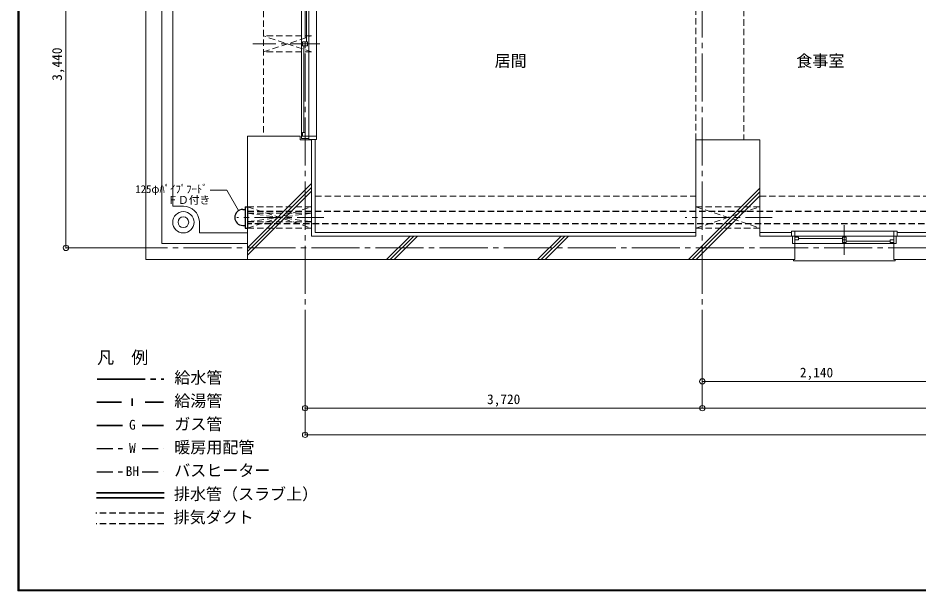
# Model space of a CAD drawing. Units: millimetres at full size, sheet at 1:50. Extents: x -9674 to 9699, y -6794 to 6791.
# Drawn here: x -9674 to -1245, y -6794 to -1430 of the extents above; entities that cross this region are included whole.
import ezdxf
from ezdxf.enums import TextEntityAlignment as Align

# ---------------------------------------------------------------- set-up
doc = ezdxf.new("R2010")
doc.units = ezdxf.units.MM
doc.header["$LTSCALE"] = 50
doc.header["$PDMODE"] = 32
doc.header["$PDSIZE"] = 50
for name, pattern in [('CHAIN1', [8, 5, -1, 1, -1]), ('CHAIN2', [12, 9, -1, 1, -1]), ('DASHED1', [1.8, 1.2, -0.6]), ('DASHED3', [4, 3, -1])]:
    doc.linetypes.add(name, pattern=pattern)
for name, color, linetype, lineweight in [('0-0_図面枠', 7, 'Continuous', 9), ('1-0_芯', 134, 'CHAIN2', 9), ('1-1_躯体', 134, 'Continuous', 9), ('1-3_建具', 134, 'Continuous', 9), ('1-6_ﾊﾞﾙｺﾆｰ・階段', 134, 'Continuous', 9), ('1-7_その他', 134, 'DASHED1', 9), ('1-8_ハッチ', 134, 'Continuous', 9), ('1-B_寸法', 134, 'Continuous', 9), ('1-C_梁', 134, 'DASHED1', 9), ('2-0_芯', 3, 'Continuous', 35), ('2-2', 5, 'DASHED3', 25), ('2-7_その他', 2, 'Continuous', 25), ('2-9_金物', 1, 'CHAIN2', 35), ('2-A_文字', 6, 'Continuous', 35), ('2-C', 2, 'DASHED1', 25)]:
    doc.layers.add(name, color=color, linetype=linetype, lineweight=lineweight)
doc.layers.add('1-A_文字', color=134, linetype='Continuous')
doc.layers.add('2-F_補助線', color=7, linetype='Continuous')
doc.styles.add('ＭＳ ゴシック', font='')
doc.styles.get('ＭＳ ゴシック').set_extended_font_data('MS Gothic')

msp = doc.modelspace()

# ---------------------------------------------------------------- linework, layer by layer
at = {"layer": '0-0_図面枠'}
for p, q in [((-9673.92, 6791.43), (-9673.92, -6793.93)), ((-9672.16, 6789.66), (-9672.16, -6792.16)), ((-9670.4, 6787.9), (-9670.4, -6790.4)), ((-9668.64, -6788.64), (-9668.64, 6786.14)), ((-9666.87, 6784.38), (-9666.87, -6786.88)), ((-9665.11, 6782.61), (-9665.11, -6785.11)), ((-9663.35, 6780.85), (-9663.35, -6783.35)), ((-9673.92, -6793.93), (9698.92, -6793.93)), ((-9672.16, -6792.16), (9697.16, -6792.16)), ((-9670.4, -6790.4), (9695.4, -6790.4)), ((9693.64, -6788.64), (-9668.64, -6788.64)), ((-9666.87, -6786.88), (9691.87, -6786.88)), ((-9665.11, -6785.11), (9690.11, -6785.11)), ((-9663.35, -6783.35), (9688.35, -6783.35))]:
    msp.add_line(p, q, dxfattribs=at)
at = {"layer": '1-0_芯'}
for p, q in [((-6985.35, 4837.81), (-6985.35, -4582.19)), ((-3265.35, 4837.81), (-3265.35, -4582.19)), ((-8725.35, -3582.19), (8284.65, -3582.19))]:
    msp.add_line(p, q, dxfattribs=at)
at = {"layer": '1-1_躯体'}
for p, q in [((-7030.35, -2572.19), (-7030.35, -2537.19)), ((-6925.35, -2572.19), (-7030.35, -2572.19)), ((-6925.35, -2572.19), (-6925.35, -3472.19)), ((-3325.35, -2572.19), (-2725.35, -2572.19)), ((-3325.35, -2572.19), (-3325.35, -3472.19)), ((-2725.35, -2572.19), (-2725.35, -3472.19)), ((-6925.35, -3472.19), (-3325.35, -3472.19)), ((-2725.35, -3472.19), (-2420.35, -3472.19)), ((-1450.35, -3472.19), (1624.65, -3472.19)), ((-2400.35, -3542.19), (-2400.35, -3692.19)), ((-1470.35, -3542.19), (-1470.35, -3692.19)), ((-7525.35, -3692.19), (-2400.35, -3692.19))]:
    msp.add_line(p, q, dxfattribs=at)
for points in [[(-7030.35, -2537.19), (-7525.35, -2537.19), (-7525.35, -3692.19)], [(-1470.35, -3692.19), (6439.65, -3692.19), (6439.65, -3982.19), (7089.65, -3982.19)]]:
    msp.add_lwpolyline(points, dxfattribs=at)
at = {"layer": '1-3_建具'}
for p, q in [((-6878.35, -2552.19), (-6878.35, -182.19)), ((-7020.35, -822.19), (-7020.35, -2522.19)), ((-6973.35, -842.19), (-6973.35, -1654.69)), ((-6950.35, -822.19), (-6950.35, -2522.19)), ((-7123.83, -1672.19), (-6846.87, -1672.19)), ((-7009.35, -1689.69), (-7009.35, -1654.69)), ((-6985.35, -1689.69), (-6985.35, -1654.69)), ((-6961.35, -1689.69), (-7009.35, -1689.69)), ((-6997.35, -1689.69), (-6997.35, -2502.19)), ((-7020.35, -2557.19), (-7020.35, -2522.19)), ((-7009.35, -2502.19), (-6985.35, -2502.19)), ((-7009.35, -2502.19), (-7009.35, -2537.19)), ((-6985.35, -2502.19), (-6985.35, -2537.19)), ((-6950.35, -2522.19), (-6950.35, -2557.19)), ((-6950.35, -2537.19), (-7020.35, -2537.19)), ((-7020.35, -2557.19), (-6950.35, -2557.19)), ((-6950.35, -2567.19), (-6950.35, -2537.19)), ((-6878.35, -2567.19), (-6950.35, -2567.19)), ((-1935.35, -3645.67), (-1935.35, -3368.71)), ((-2430.35, -3425.19), (-2430.35, -3426.22)), ((-2430.35, -3425.19), (-2430.35, -3472.19)), ((-2400.35, -3425.19), (-1470.35, -3425.19)), ((-1440.35, -3425.19), (-1440.35, -3426.22)), ((-1440.35, -3425.19), (-1440.35, -3472.19)), ((-2430.35, -3472.19), (-2400.35, -3472.19)), ((-2420.35, -3542.19), (-2420.35, -3472.19)), ((-2400.35, -3472.19), (-2400.35, -3542.19)), ((-2385.35, -3472.19), (-2400.35, -3472.19)), ((-2365.35, -3483.19), (-2400.35, -3483.19)), ((-2365.35, -3507.19), (-2400.35, -3507.19)), ((-1485.35, -3472.19), (-2385.35, -3472.19)), ((-2365.35, -3483.19), (-2365.35, -3507.19)), ((-1952.85, -3495.19), (-2365.35, -3495.19)), ((-1917.85, -3507.19), (-1952.85, -3507.19)), ((-1917.85, -3531.19), (-1952.85, -3531.19)), ((-1917.85, -3483.19), (-1917.85, -3531.19)), ((-1505.35, -3519.19), (-1917.85, -3519.19)), ((-1505.35, -3531.19), (-1505.35, -3507.19)), ((-1505.35, -3507.19), (-1470.35, -3507.19)), ((-1505.35, -3531.19), (-1470.35, -3531.19)), ((-1485.35, -3472.19), (-1470.35, -3472.19)), ((-1470.35, -3472.19), (-1470.35, -3542.19)), ((-1440.35, -3472.19), (-1470.35, -3472.19)), ((-1450.35, -3542.19), (-1450.35, -3472.19)), ((-2420.35, -3542.19), (-2385.35, -3542.19)), ((-1485.35, -3542.19), (-2385.35, -3542.19)), ((-1450.35, -3542.19), (-1485.35, -3542.19)), ((-2410.35, -3692.19), (-2410.35, -3702.19)), ((-2410.35, -3702.19), (-1460.35, -3702.19)), ((-1460.35, -3692.19), (-1460.35, -3702.19))]:
    msp.add_line(p, q, dxfattribs=at)
for points in [[(-6961.35, -1689.69), (-6961.35, -1654.69), (-7009.35, -1654.69)], [(-6878.35, -2567.19), (-6878.35, -2537.19), (-6950.35, -2537.19)], [(-2430.35, -3425.19), (-2400.35, -3425.19), (-2400.35, -3472.19)], [(-1440.35, -3425.19), (-1470.35, -3425.19), (-1470.35, -3472.19)], [(-1917.85, -3483.19), (-1952.85, -3483.19), (-1952.85, -3531.19)]]:
    msp.add_lwpolyline(points, dxfattribs=at)
at = {"layer": '1-6_ﾊﾞﾙｺﾆｰ・階段'}
for p in [(-8225.35, 2858.72), (-8125.35, -3192.19)]:
    msp.add_line(p, (-8225.35, -3192.19), dxfattribs=at)
for points in [[(-8475.35, 2787.81), (-8475.35, -3692.19), (-7525.35, -3692.19)], [(-8325.35, 2787.81), (-8325.35, -3542.19), (-7525.35, -3542.19)], [(-7975.46, -3336.36), (-7975.46, -3442.19), (-7525.35, -3442.19)]]:
    msp.add_lwpolyline(points, dxfattribs=at)
for radius in [100, 50]:
    msp.add_circle((-8125.35, -3342.19), radius, dxfattribs=at)
msp.add_arc((-8125.35, -3342.19), 150, 2.22671, 90, dxfattribs=at)
at = {"layer": '1-7_その他'}
for p, q in [((-6925.35, -1597.19), (-7375.35, -1597.19)), ((-7375.35, -1747.19), (-6925.35, -1597.19)), ((-6925.35, -1747.19), (-7375.35, -1597.19)), ((-6925.35, -1747.19), (-7375.35, -1747.19)), ((-6925.35, -3197.19), (-7525.35, -3197.19)), ((-7525.35, -3197.19), (-6925.35, -3397.19)), ((-7525.35, -3397.19), (-6925.35, -3197.19)), ((-3325.35, -3397.19), (-2725.35, -3197.19)), ((-3325.35, -3197.19), (-2725.35, -3397.19)), ((-2725.35, -3197.19), (-3325.35, -3197.19)), ((-7525.35, -3257.19), (-6925.35, -3257.19)), ((-7525.35, -3257.19), (-6925.35, -3337.19)), ((-6925.35, -3257.19), (-7525.35, -3337.19)), ((-7525.35, -3337.19), (-6925.35, -3337.19)), ((-6925.35, -3397.19), (-7525.35, -3397.19)), ((-2725.35, -3397.19), (-3325.35, -3397.19))]:
    msp.add_line(p, q, dxfattribs=at)
at = {"layer": '1-7_その他', "linetype": 'CHAIN1'}
for p, q in [((-6860.35, -1672.19), (-7475.35, -1672.19)), ((-6810.35, -3297.19), (-7625.35, -3297.19)), ((-2610.35, -3297.19), (-3425.35, -3297.19))]:
    msp.add_line(p, q, dxfattribs=at)
at = {"layer": '1-8_ハッチ'}
for p, q in [((-6890.35, -2567.19), (-6890.35, -3437.19)), ((-7525.35, -3580.77), (-6925.35, -2980.77)), ((-7525.35, -3616.13), (-6925.35, -3016.13)), ((-3394.12, -3692.19), (-2725.35, -3023.41)), ((-7525.35, -3651.48), (-6925.35, -3051.48)), ((-3358.77, -3692.19), (-2725.35, -3058.77)), ((-3323.41, -3692.19), (-2725.35, -3094.12)), ((-6890.35, -3437.19), (-3325.35, -3437.19)), ((-2725.35, -3437.19), (-2430.35, -3437.19)), ((-1440.35, -3437.19), (1624.65, -3437.19)), ((-6222.55, -3692.19), (-6002.55, -3472.19)), ((-6187.19, -3692.19), (-5967.19, -3472.19)), ((-6151.84, -3692.19), (-5931.84, -3472.19)), ((-4808.34, -3692.19), (-4588.34, -3472.19)), ((-4772.98, -3692.19), (-4552.98, -3472.19)), ((-4737.62, -3692.19), (-4517.62, -3472.19))]:
    msp.add_line(p, q, dxfattribs=at)
at = {"layer": '1-B_寸法'}
for p, q in [((-9225.35, -142.19), (-9225.35, -3582.19)), ((-9225.35, -3582.19), (-8725.35, -3582.19)), ((-6985.35, -5332.19), (-6985.35, -4582.19)), ((-3265.35, -5082.19), (-3265.35, -4582.19)), ((-1125.35, -4832.19), (-3265.35, -4832.19)), ((-6985.35, -5082.19), (-3265.35, -5082.19)), ((-3265.35, -5082.19), (1684.65, -5082.19)), ((-6985.35, -5332.19), (6514.65, -5332.19))]:
    msp.add_line(p, q, dxfattribs=at)
for p in [(-9225.35, -3582.19), (-3265.35, -4832.19), (-6985.35, -5082.19), (-3265.35, -5082.19), (-6985.35, -5332.19)]:
    msp.add_point(p, dxfattribs=at)
at = {"layer": '1-C_梁'}
for p, q in [((-7375.35, 2777.81), (-7375.35, -2537.19)), ((-3325.35, -2572.19), (-3325.35, -172.19)), ((-2875.35, -182.19), (-2875.35, -2572.19)), ((-6890.35, -3097.19), (-3325.35, -3097.19)), ((-2728.41, -3097.19), (-1155.35, -3097.19))]:
    msp.add_line(p, q, dxfattribs=at)
at = {"layer": '2-0_芯'}
for p, q in [((-8938.03, -5876.3), (-8303.88, -5876.3)), ((-8938.03, -5922.12), (-8303.88, -5922.12))]:
    msp.add_line(p, q, dxfattribs=at)
at = {"layer": '2-2', "color": 4, "linetype": 'Continuous', "lineweight": 35}
for p, q in [((-8936.39, -5244.2), (-8694.52, -5244.2)), ((-8510.6, -5244.2), (-8310.08, -5244.2))]:
    msp.add_line(p, q, dxfattribs=at)
at = {"layer": '2-2'}
for p, q in [((-8936.39, -5461.4), (-8694.52, -5461.4)), ((-8510.6, -5461.4), (-8310.08, -5461.4)), ((-8936.39, -5678.61), (-8694.52, -5678.61)), ((-8510.6, -5678.61), (-8310.08, -5678.61))]:
    msp.add_line(p, q, dxfattribs=at)
at = {"layer": '2-7_その他', "color": 7, "lineweight": 9}
for p in [(-7873.81, -3041.56), (-7608.49, -3233.34)]:
    msp.add_line(p, (-7719.21, -3041.56), dxfattribs=at)
at = {"layer": '2-7_その他'}
for p, q in [((-7545.35, -3197.19), (-7525.35, -3197.19)), ((-7545.35, -3197.19), (-7545.35, -3397.19)), ((-7525.35, -3197.45), (-7525.35, -3397.19)), ((-7569.35, -3222.32), (-7545.35, -3222.32)), ((-7545.35, -3222.32), (-7545.35, -3372.32)), ((-7569.35, -3372.32), (-7545.35, -3372.32)), ((-7545.35, -3397.19), (-7525.35, -3397.19))]:
    msp.add_line(p, q, dxfattribs=at)
msp.add_arc((-7569.35, -3297.32), 75, 90, 270, dxfattribs=at)
at = {"layer": '2-9_金物'}
msp.add_line((-8933.22, -4809.79), (-8307.58, -4809.79), dxfattribs=at)
at = {"layer": '2-A_文字'}
for p, q in [((-8936.39, -5026.99), (-8705.48, -5026.99)), ((-8603.97, -5061.41), (-8603.97, -4992.58)), ((-8483.97, -5026.99), (-8310.08, -5026.99))]:
    msp.add_line(p, q, dxfattribs=at)
at = {"layer": '2-C'}
for p, q in [((-7525.35, -3237.19), (145.19, -3237.19)), ((165.19, -3357.19), (-7525.35, -3357.19)), ((-8307.14, -6066.41), (-8944.46, -6066.41)), ((-8307.14, -6166.41), (-8942.19, -6166.41))]:
    msp.add_line(p, q, dxfattribs=at)

# ---------------------------------------------------------------- texts
at = {"layer": '1-A_文字', "style": 'ＭＳ ゴシック'}
for s, p in [('居間', (-5210.35, -1919.43)), ('食事室', (-2384.71, -1919.43))]:
    msp.add_text(s, height=110, dxfattribs=at).set_placement(p, align=Align.BOTTOM_LEFT)
at = {"layer": '1-B_寸法', "style": 'ＭＳ ゴシック'}
msp.add_text('3,440', height=91.64, rotation=90, dxfattribs=at).set_placement((-9235.35, -2018.44), align=Align.BOTTOM_LEFT)
for s, p in [('2,140', (-2351.6, -4822.19)), ('3,720', (-5281.6, -5072.19))]:
    msp.add_text(s, height=91.64, dxfattribs=at).set_placement(p, align=Align.BOTTOM_LEFT)
at = {"layer": '2-2', "color": 7, "style": 'ＭＳ ゴシック'}
for s, p in [('G', (-8633.81, -5311.22)), ('W', (-8633.81, -5528.43)), ('BH', (-8665.06, -5745.63))]:
    msp.add_text(s, height=91.64, dxfattribs=at).set_placement(p, align=Align.BOTTOM_LEFT)
at = {"layer": '2-7_その他', "color": 7, "style": 'ＭＳ ゴシック'}
for s, p in [('125φﾊﾟｲﾌﾟﾌｰﾄﾞ', (-8574.43, -3090.5)), ('ＦＤ付き', (-8274.43, -3192.62))]:
    msp.add_text(s, height=73.31, dxfattribs=at).set_placement(p, align=Align.BOTTOM_LEFT)
at = {"layer": '2-F_補助線', "style": 'ＭＳ ゴシック'}
for s, height, p in [('凡\u3000例', 117.3, (-8933.22, -4701.51)), ('給水管', 110, (-8210.36, -4884.79)), ('給湯管', 110, (-8210.36, -5101.99)), ('ガス管', 110, (-8210.36, -5319.2)), ('暖房用配管', 110, (-8210.36, -5536.4)), ('バスヒーター', 110, (-8210.36, -5753.61)), ('排水管（スラブ上）', 110, (-8213.53, -5974.21)), ('排気ダクト', 110, (-8216.69, -6191.41))]:
    msp.add_text(s, height=height, dxfattribs=at).set_placement(p, align=Align.BOTTOM_LEFT)

doc.saveas('drawing.dxf')
